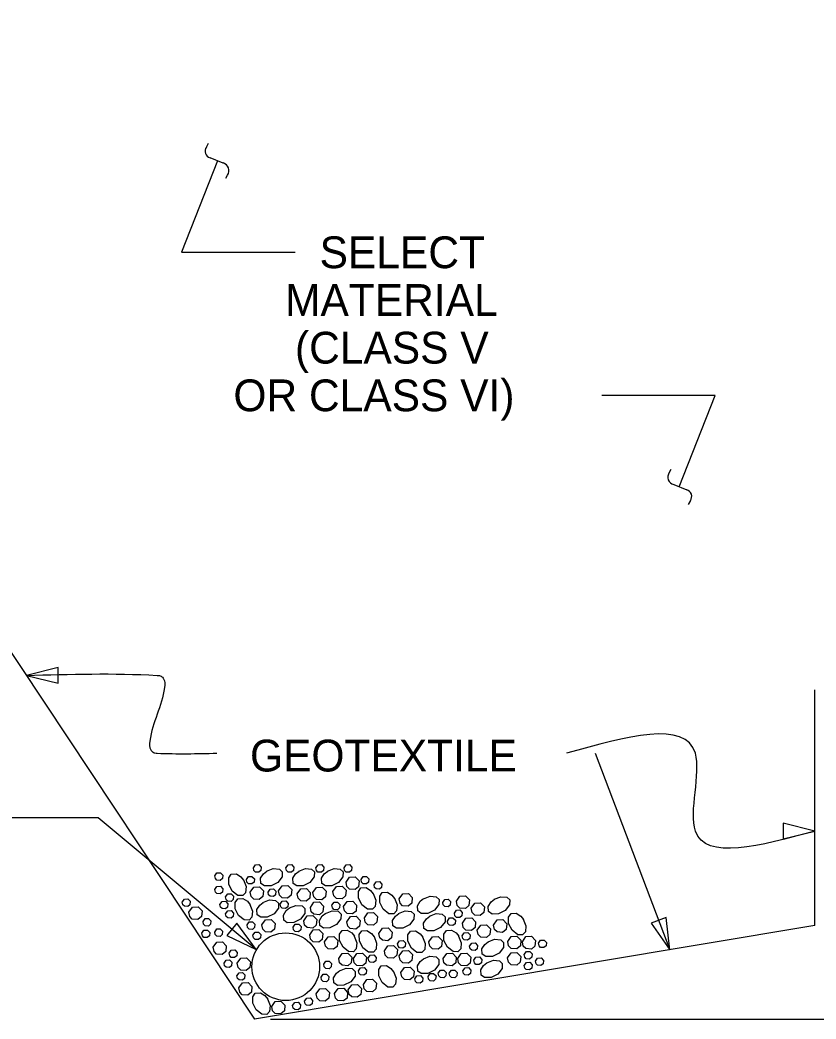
# Model space of a CAD drawing. Extents: x 0 to 2289, y 0 to 839.
# Drawn here: x 591.3 to 622.74, y 50.39 to 89.85 of the extents above; entities that cross this region are included whole.
import ezdxf

# ---------------------------------------------------------------- set-up
doc = ezdxf.new("R2010")
doc.units = 0
for name, color, linetype in [('Dimension Lines', 7, 'Continuous'), ('Mis Beam Bolsters', 7, 'Continuous'), ('Mis Object Lines', 7, 'Continuous'), ('Miscellaneous Lines', 7, 'Continuous'), ('Plot Label', 7, 'Continuous')]:
    doc.layers.add(name, color=color, linetype=linetype)

msp = doc.modelspace()

# ---------------------------------------------------------------- linework, layer by layer
at = {"layer": 'Mis Beam Bolsters'}
for p, q in [((598.664, 84.825), (598.753, 84.987)), ((599.325, 84.2), (598.811, 84.401)), ((599.433, 83.604), (599.504, 83.721)), ((617.013, 72.093), (616.942, 71.976)), ((617.121, 71.497), (617.635, 71.296)), ((617.782, 70.872), (617.693, 70.711))]:
    msp.add_line(p, q, dxfattribs=at)
for points in [[(591.555, 63.963), (592.805, 63.651), (592.805, 64.276)], [(622.7, 57.814), (621.45, 58.127), (621.45, 57.502)], [(600.632, 53.131), (599.872, 54.172), (599.472, 53.691)], [(616.972, 53.125), (616.821, 54.404), (616.236, 54.183)]]:
    msp.add_lwpolyline(points, close=True, dxfattribs=at)
for centre, radius, start, end in [((598.89, 84.664), 0.276, 144.4122, 252.6977), ((599.246, 83.9), 0.311, 325.3437, 75.1426), ((617.2, 71.797), 0.311, 145.3437, 255.1426), ((617.556, 71.033), 0.276, 324.4122, 72.6977)]:
    msp.add_arc(centre, radius, start, end, dxfattribs=at)
at = {"layer": 'Mis Object Lines'}
msp.add_circle((601.8, 52.458), 1.336, dxfattribs=at)
at = {"layer": 'Miscellaneous Lines'}
for p, q in [((563.071, 106.845), (600.57, 50.391)), ((622.7, 54.079), (622.7, 63.393)), ((622.7, 54.079), (600.57, 50.391))]:
    msp.add_line(p, q, dxfattribs=at)
at = {"layer": 'Plot Label'}
for p, q in [((614.023, 60.891), (616.972, 53.125)), ((601.195, 50.391), (630.891, 50.391))]:
    msp.add_line(p, q, dxfattribs=at)
for points in [[(599.104, 84.287), (597.686, 80.673), (602.168, 80.673)], [(617.342, 71.41), (618.76, 75.024), (614.278, 75.024)], [(600.632, 53.131), (594.389, 58.334), (589.586, 58.334)], [(600.522, 56.36), (600.606, 56.48), (600.741, 56.488), (600.834, 56.391), (600.82, 56.255), (600.737, 56.186), (600.605, 56.196), (600.543, 56.256), (600.522, 56.36)], [(601.807, 56.36), (601.892, 56.48), (602.026, 56.488), (602.119, 56.391), (602.105, 56.255), (602.023, 56.186), (601.89, 56.196), (601.828, 56.256), (601.808, 56.36)], [(602.99, 56.36), (603.074, 56.48), (603.208, 56.488), (603.301, 56.391), (603.288, 56.255), (603.205, 56.186), (603.072, 56.196), (603.01, 56.256), (602.99, 56.36)], [(604.104, 56.36), (604.188, 56.48), (604.322, 56.488), (604.415, 56.391), (604.402, 56.255), (604.319, 56.186), (604.186, 56.196), (604.124, 56.256), (604.104, 56.36)], [(598.999, 56.042), (599.083, 56.162), (599.217, 56.169), (599.311, 56.072), (599.297, 55.937), (599.214, 55.868), (599.082, 55.878), (599.019, 55.938), (598.999, 56.042)], [(600.128, 55.884), (600.232, 55.622), (600.211, 55.381), (600.102, 55.267), (599.907, 55.271), (599.685, 55.444), (599.551, 55.713), (599.546, 55.966), (599.647, 56.108), (599.849, 56.121), (600.029, 56.006), (600.134, 55.874)], [(601.045, 56.23), (601.307, 56.334), (601.548, 56.313), (601.662, 56.205), (601.659, 56.009), (601.485, 55.787), (601.217, 55.653), (600.964, 55.649), (600.821, 55.75), (600.808, 55.951), (600.923, 56.131), (601.056, 56.237)], [(602.313, 56.23), (602.575, 56.334), (602.816, 56.313), (602.93, 56.205), (602.927, 56.009), (602.753, 55.787), (602.485, 55.653), (602.232, 55.649), (602.089, 55.75), (602.076, 55.951), (602.191, 56.131), (602.324, 56.237)], [(603.444, 56.23), (603.706, 56.334), (603.947, 56.313), (604.061, 56.205), (604.058, 56.009), (603.884, 55.787), (603.616, 55.653), (603.363, 55.649), (603.22, 55.75), (603.207, 55.951), (603.322, 56.131), (603.455, 56.237)], [(600.248, 55.898), (600.332, 56.017), (600.466, 56.025), (600.56, 55.928), (600.546, 55.793), (600.463, 55.724), (600.331, 55.733), (600.268, 55.794), (600.248, 55.898)], [(601.515, 55.458), (601.656, 55.658), (601.879, 55.67), (602.035, 55.509), (602.012, 55.283), (601.874, 55.168), (601.653, 55.184), (601.549, 55.285), (601.516, 55.458)], [(603.663, 55.429), (603.803, 55.628), (604.027, 55.641), (604.182, 55.48), (604.159, 55.254), (604.021, 55.139), (603.801, 55.155), (603.697, 55.256), (603.663, 55.429)], [(604.182, 55.793), (604.322, 55.992), (604.546, 56.005), (604.701, 55.844), (604.679, 55.618), (604.54, 55.503), (604.32, 55.519), (604.216, 55.62), (604.182, 55.793)], [(604.772, 55.898), (604.856, 56.017), (604.99, 56.025), (605.083, 55.928), (605.07, 55.793), (604.987, 55.724), (604.855, 55.733), (604.792, 55.794), (604.772, 55.898)], [(605.286, 55.692), (605.37, 55.812), (605.504, 55.819), (605.598, 55.723), (605.584, 55.587), (605.501, 55.518), (605.369, 55.528), (605.306, 55.588), (605.286, 55.692)], [(598.999, 55.507), (599.083, 55.627), (599.217, 55.634), (599.311, 55.537), (599.297, 55.402), (599.214, 55.333), (599.082, 55.343), (599.019, 55.403), (598.999, 55.507)], [(599.423, 55.212), (599.507, 55.331), (599.642, 55.339), (599.735, 55.242), (599.721, 55.107), (599.639, 55.038), (599.506, 55.047), (599.444, 55.108), (599.424, 55.212)], [(600.396, 55.403), (600.536, 55.602), (600.76, 55.615), (600.915, 55.454), (600.893, 55.228), (600.754, 55.113), (600.534, 55.129), (600.43, 55.229), (600.396, 55.403)], [(601.102, 55.406), (601.186, 55.525), (601.32, 55.533), (601.413, 55.436), (601.4, 55.301), (601.317, 55.232), (601.185, 55.241), (601.122, 55.302), (601.102, 55.406)], [(602.251, 55.338), (602.391, 55.537), (602.615, 55.55), (602.77, 55.388), (602.748, 55.163), (602.61, 55.048), (602.389, 55.064), (602.285, 55.164), (602.251, 55.338)], [(602.872, 55.392), (603.012, 55.591), (603.236, 55.604), (603.391, 55.442), (603.369, 55.217), (603.231, 55.102), (603.01, 55.118), (602.906, 55.218), (602.872, 55.392)], [(605.251, 55.343), (605.355, 55.081), (605.334, 54.841), (605.226, 54.726), (605.03, 54.73), (604.808, 54.904), (604.674, 55.172), (604.67, 55.425), (604.771, 55.567), (604.972, 55.581), (605.152, 55.465), (605.258, 55.333)], [(606.092, 55.164), (606.196, 54.902), (606.175, 54.661), (606.066, 54.547), (605.871, 54.55), (605.649, 54.724), (605.515, 54.992), (605.51, 55.245), (605.611, 55.387), (605.813, 55.401), (605.993, 55.285), (606.098, 55.153)], [(606.278, 55.138), (606.418, 55.338), (606.642, 55.35), (606.798, 55.189), (606.775, 54.963), (606.637, 54.848), (606.416, 54.864), (606.312, 54.965), (606.279, 55.138)], [(607.236, 55.139), (607.498, 55.243), (607.738, 55.222), (607.853, 55.113), (607.849, 54.918), (607.676, 54.696), (607.407, 54.562), (607.154, 54.558), (607.012, 54.659), (606.999, 54.86), (607.114, 55.04), (607.246, 55.146)], [(608.538, 55.049), (608.678, 55.248), (608.902, 55.261), (609.057, 55.1), (609.035, 54.874), (608.897, 54.759), (608.676, 54.775), (608.572, 54.876), (608.538, 55.049)], [(597.714, 55.011), (597.798, 55.131), (597.932, 55.138), (598.026, 55.042), (598.012, 54.906), (597.929, 54.837), (597.797, 54.847), (597.735, 54.907), (597.714, 55.011)], [(599.202, 54.917), (599.286, 55.036), (599.42, 55.044), (599.514, 54.947), (599.5, 54.812), (599.417, 54.743), (599.285, 54.752), (599.222, 54.813), (599.202, 54.917)], [(600.383, 54.918), (600.487, 54.656), (600.466, 54.415), (600.357, 54.301), (600.162, 54.305), (599.94, 54.478), (599.806, 54.746), (599.802, 54.999), (599.903, 55.142), (600.104, 55.155), (600.284, 55.04), (600.39, 54.907)], [(600.898, 54.991), (601.16, 55.095), (601.401, 55.074), (601.515, 54.965), (601.512, 54.77), (601.338, 54.548), (601.07, 54.414), (600.817, 54.409), (600.675, 54.51), (600.661, 54.712), (600.777, 54.892), (600.909, 54.997)], [(601.579, 54.929), (601.663, 55.049), (601.798, 55.056), (601.891, 54.96), (601.877, 54.824), (601.794, 54.755), (601.662, 54.765), (601.6, 54.825), (601.579, 54.929)], [(601.942, 54.776), (602.204, 54.879), (602.445, 54.859), (602.559, 54.75), (602.556, 54.555), (602.382, 54.333), (602.114, 54.199), (601.861, 54.194), (601.719, 54.295), (601.705, 54.497), (601.821, 54.677), (601.953, 54.782)], [(602.772, 54.801), (602.912, 55), (603.136, 55.013), (603.291, 54.852), (603.269, 54.626), (603.131, 54.511), (602.91, 54.527), (602.806, 54.628), (602.772, 54.801)], [(603.622, 54.883), (603.706, 55.003), (603.84, 55.01), (603.933, 54.914), (603.92, 54.778), (603.837, 54.709), (603.704, 54.719), (603.642, 54.779), (603.622, 54.883)], [(604.081, 54.831), (604.221, 55.031), (604.445, 55.043), (604.6, 54.882), (604.577, 54.656), (604.439, 54.541), (604.219, 54.557), (604.115, 54.658), (604.081, 54.831)], [(607.997, 54.999), (608.081, 55.118), (608.215, 55.126), (608.309, 55.029), (608.295, 54.894), (608.212, 54.825), (608.08, 54.835), (608.017, 54.895), (607.997, 54.999)], [(609.124, 54.772), (609.264, 54.971), (609.488, 54.984), (609.643, 54.823), (609.621, 54.597), (609.483, 54.482), (609.262, 54.498), (609.158, 54.599), (609.124, 54.772)], [(610.029, 55.119), (610.291, 55.223), (610.532, 55.202), (610.646, 55.094), (610.642, 54.898), (610.469, 54.676), (610.2, 54.542), (609.948, 54.538), (609.805, 54.639), (609.792, 54.84), (609.907, 55.021), (610.039, 55.126)], [(597.973, 54.613), (598.113, 54.812), (598.336, 54.825), (598.492, 54.664), (598.469, 54.438), (598.331, 54.323), (598.11, 54.339), (598.007, 54.44), (597.973, 54.613)], [(599.423, 54.548), (599.507, 54.667), (599.642, 54.675), (599.735, 54.578), (599.721, 54.443), (599.639, 54.374), (599.506, 54.383), (599.444, 54.444), (599.424, 54.548)], [(602.508, 54.274), (602.649, 54.473), (602.872, 54.486), (603.028, 54.325), (603.005, 54.099), (602.867, 53.984), (602.646, 54), (602.542, 54.101), (602.509, 54.274)], [(603.366, 54.564), (603.628, 54.668), (603.868, 54.647), (603.983, 54.538), (603.979, 54.343), (603.805, 54.121), (603.537, 53.987), (603.284, 53.982), (603.142, 54.083), (603.128, 54.285), (603.244, 54.465), (603.376, 54.57)], [(604.905, 54.386), (605.045, 54.585), (605.268, 54.598), (605.424, 54.437), (605.401, 54.211), (605.263, 54.096), (605.042, 54.112), (604.938, 54.213), (604.905, 54.386)], [(606.251, 54.558), (606.513, 54.662), (606.754, 54.641), (606.868, 54.532), (606.864, 54.337), (606.691, 54.115), (606.423, 53.981), (606.17, 53.976), (606.027, 54.078), (606.014, 54.279), (606.129, 54.459), (606.262, 54.565)], [(607.476, 54.451), (607.738, 54.555), (607.978, 54.534), (608.093, 54.425), (608.089, 54.23), (607.915, 54.008), (607.647, 53.874), (607.394, 53.87), (607.252, 53.971), (607.238, 54.172), (607.354, 54.352), (607.486, 54.458)], [(608.46, 54.57), (608.544, 54.69), (608.678, 54.698), (608.771, 54.601), (608.758, 54.465), (608.675, 54.397), (608.542, 54.406), (608.48, 54.467), (608.46, 54.57)], [(611.18, 54.336), (611.283, 54.074), (611.263, 53.833), (611.154, 53.719), (610.959, 53.722), (610.737, 53.896), (610.603, 54.164), (610.598, 54.417), (610.699, 54.559), (610.901, 54.573), (611.081, 54.457), (611.186, 54.325)], [(598.534, 54.239), (598.618, 54.359), (598.752, 54.367), (598.846, 54.27), (598.832, 54.134), (598.749, 54.065), (598.617, 54.075), (598.555, 54.135), (598.534, 54.239)], [(600.272, 54.105), (600.356, 54.224), (600.49, 54.232), (600.584, 54.135), (600.57, 54), (600.487, 53.931), (600.355, 53.94), (600.292, 54.001), (600.272, 54.105)], [(600.856, 54.113), (600.996, 54.312), (601.22, 54.325), (601.375, 54.164), (601.353, 53.938), (601.215, 53.823), (600.994, 53.839), (600.89, 53.94), (600.856, 54.113)], [(602.092, 54.013), (602.176, 54.132), (602.31, 54.14), (602.403, 54.043), (602.39, 53.908), (602.307, 53.839), (602.174, 53.849), (602.112, 53.909), (602.092, 54.013)], [(604.213, 54.235), (604.353, 54.434), (604.576, 54.447), (604.732, 54.286), (604.709, 54.06), (604.571, 53.945), (604.35, 53.961), (604.246, 54.062), (604.213, 54.235)], [(608.186, 54.262), (608.27, 54.382), (608.404, 54.389), (608.497, 54.293), (608.484, 54.157), (608.401, 54.088), (608.268, 54.098), (608.206, 54.158), (608.186, 54.262)], [(608.778, 54.175), (608.918, 54.374), (609.142, 54.387), (609.297, 54.226), (609.275, 54), (609.137, 53.885), (608.916, 53.901), (608.812, 54.002), (608.778, 54.175)], [(609.364, 53.898), (609.504, 54.097), (609.728, 54.11), (609.883, 53.949), (609.861, 53.723), (609.722, 53.608), (609.502, 53.624), (609.398, 53.725), (609.364, 53.898)], [(610.008, 54.104), (610.148, 54.303), (610.371, 54.316), (610.527, 54.154), (610.504, 53.929), (610.366, 53.814), (610.145, 53.83), (610.042, 53.93), (610.008, 54.104)], [(598.486, 53.78), (598.57, 53.9), (598.704, 53.907), (598.798, 53.811), (598.784, 53.675), (598.701, 53.606), (598.569, 53.616), (598.506, 53.676), (598.486, 53.78)], [(598.996, 53.828), (599.08, 53.948), (599.215, 53.955), (599.308, 53.859), (599.294, 53.723), (599.211, 53.654), (599.079, 53.664), (599.017, 53.724), (598.996, 53.828)], [(600.504, 53.701), (600.588, 53.821), (600.722, 53.828), (600.815, 53.732), (600.802, 53.596), (600.719, 53.527), (600.586, 53.537), (600.524, 53.597), (600.504, 53.701)], [(602.746, 53.712), (602.886, 53.911), (603.11, 53.924), (603.266, 53.763), (603.243, 53.537), (603.105, 53.422), (602.884, 53.438), (602.78, 53.539), (602.747, 53.712)], [(604.504, 53.667), (604.608, 53.405), (604.587, 53.165), (604.478, 53.05), (604.283, 53.054), (604.061, 53.228), (603.927, 53.496), (603.923, 53.749), (604.024, 53.891), (604.225, 53.905), (604.405, 53.789), (604.511, 53.657)], [(605.285, 53.648), (605.389, 53.386), (605.368, 53.146), (605.259, 53.031), (605.064, 53.035), (604.842, 53.208), (604.708, 53.477), (604.703, 53.73), (604.805, 53.872), (605.006, 53.885), (605.186, 53.77), (605.292, 53.638)], [(605.478, 53.775), (605.618, 53.975), (605.842, 53.987), (605.997, 53.826), (605.975, 53.6), (605.836, 53.485), (605.616, 53.501), (605.512, 53.602), (605.478, 53.775)], [(607.203, 53.633), (607.307, 53.371), (607.286, 53.131), (607.177, 53.016), (606.982, 53.02), (606.76, 53.194), (606.626, 53.462), (606.621, 53.715), (606.723, 53.857), (606.924, 53.871), (607.104, 53.755), (607.21, 53.623)], [(608.626, 53.667), (608.73, 53.405), (608.709, 53.165), (608.601, 53.05), (608.405, 53.054), (608.183, 53.228), (608.049, 53.496), (608.045, 53.749), (608.146, 53.891), (608.347, 53.905), (608.528, 53.789), (608.633, 53.657)], [(608.768, 53.679), (608.852, 53.799), (608.986, 53.807), (609.08, 53.71), (609.066, 53.574), (608.983, 53.505), (608.851, 53.515), (608.788, 53.576), (608.768, 53.679)], [(610.568, 53.454), (610.708, 53.653), (610.932, 53.666), (611.087, 53.505), (611.065, 53.279), (610.927, 53.164), (610.706, 53.18), (610.602, 53.281), (610.568, 53.454)], [(598.932, 53.23), (599.072, 53.43), (599.296, 53.442), (599.451, 53.281), (599.429, 53.055), (599.291, 52.94), (599.07, 52.956), (598.966, 53.057), (598.932, 53.23)], [(603.332, 53.435), (603.472, 53.634), (603.696, 53.647), (603.851, 53.486), (603.829, 53.26), (603.691, 53.145), (603.47, 53.161), (603.366, 53.262), (603.332, 53.435)], [(605.693, 53.082), (605.834, 53.282), (606.057, 53.294), (606.213, 53.133), (606.19, 52.907), (606.052, 52.792), (605.831, 52.808), (605.727, 52.909), (605.694, 53.082)], [(606.214, 53.366), (606.298, 53.485), (606.432, 53.493), (606.525, 53.396), (606.512, 53.261), (606.429, 53.192), (606.296, 53.202), (606.234, 53.262), (606.214, 53.366)], [(607.455, 53.435), (607.595, 53.634), (607.818, 53.647), (607.974, 53.486), (607.951, 53.26), (607.813, 53.145), (607.592, 53.161), (607.488, 53.262), (607.455, 53.435)], [(609.059, 53.268), (609.143, 53.388), (609.278, 53.395), (609.371, 53.299), (609.357, 53.163), (609.275, 53.094), (609.142, 53.104), (609.08, 53.164), (609.06, 53.268)], [(609.787, 53.436), (610.049, 53.54), (610.29, 53.519), (610.404, 53.41), (610.4, 53.215), (610.227, 52.993), (609.959, 52.859), (609.706, 52.854), (609.563, 52.955), (609.55, 53.157), (609.665, 53.337), (609.798, 53.443)], [(611.144, 53.446), (611.284, 53.645), (611.508, 53.658), (611.664, 53.496), (611.641, 53.271), (611.503, 53.156), (611.282, 53.172), (611.178, 53.272), (611.145, 53.446)], [(611.782, 53.384), (611.866, 53.504), (612, 53.511), (612.093, 53.415), (612.08, 53.279), (611.997, 53.21), (611.864, 53.22), (611.802, 53.28), (611.782, 53.384)], [(599.565, 52.991), (599.649, 53.11), (599.783, 53.118), (599.877, 53.021), (599.863, 52.886), (599.78, 52.817), (599.648, 52.826), (599.585, 52.887), (599.565, 52.991)], [(603.893, 52.786), (604.033, 52.985), (604.256, 52.998), (604.412, 52.837), (604.389, 52.611), (604.251, 52.496), (604.03, 52.512), (603.927, 52.613), (603.893, 52.786)], [(604.469, 52.777), (604.609, 52.977), (604.833, 52.989), (604.988, 52.828), (604.965, 52.602), (604.827, 52.487), (604.607, 52.503), (604.503, 52.604), (604.469, 52.777)], [(605.055, 52.797), (605.139, 52.916), (605.273, 52.924), (605.367, 52.827), (605.353, 52.692), (605.27, 52.623), (605.138, 52.632), (605.075, 52.693), (605.055, 52.797)], [(606.285, 52.884), (606.425, 53.084), (606.649, 53.097), (606.804, 52.935), (606.782, 52.709), (606.644, 52.595), (606.423, 52.611), (606.319, 52.711), (606.285, 52.884)], [(608.015, 52.786), (608.155, 52.985), (608.379, 52.998), (608.534, 52.837), (608.512, 52.611), (608.374, 52.496), (608.153, 52.512), (608.049, 52.613), (608.015, 52.786)], [(608.591, 52.777), (608.731, 52.977), (608.955, 52.989), (609.11, 52.828), (609.088, 52.602), (608.95, 52.487), (608.729, 52.503), (608.625, 52.604), (608.591, 52.777)], [(610.563, 52.807), (610.703, 53.006), (610.926, 53.019), (611.082, 52.858), (611.059, 52.632), (610.921, 52.517), (610.7, 52.533), (610.597, 52.634), (610.563, 52.807)], [(611.217, 52.933), (611.301, 53.053), (611.435, 53.061), (611.529, 52.964), (611.515, 52.828), (611.432, 52.759), (611.3, 52.769), (611.237, 52.829), (611.217, 52.933)], [(599.365, 52.6), (599.449, 52.72), (599.583, 52.727), (599.676, 52.631), (599.663, 52.495), (599.58, 52.426), (599.447, 52.436), (599.385, 52.496), (599.365, 52.6)], [(599.884, 52.595), (600.024, 52.794), (600.247, 52.807), (600.403, 52.646), (600.38, 52.42), (600.242, 52.305), (600.021, 52.321), (599.917, 52.422), (599.884, 52.595)], [(603.3, 52.552), (603.384, 52.671), (603.518, 52.679), (603.612, 52.582), (603.598, 52.447), (603.515, 52.378), (603.383, 52.387), (603.32, 52.448), (603.3, 52.552)], [(606.051, 52.267), (606.155, 52.005), (606.134, 51.765), (606.025, 51.65), (605.83, 51.654), (605.608, 51.827), (605.474, 52.096), (605.47, 52.349), (605.571, 52.491), (605.772, 52.504), (605.952, 52.389), (606.058, 52.257)], [(607.234, 52.768), (607.496, 52.871), (607.736, 52.851), (607.851, 52.742), (607.847, 52.547), (607.674, 52.325), (607.405, 52.19), (607.152, 52.186), (607.01, 52.287), (606.997, 52.489), (607.112, 52.669), (607.244, 52.774)], [(609.228, 52.716), (609.312, 52.835), (609.447, 52.843), (609.54, 52.746), (609.526, 52.611), (609.444, 52.542), (609.311, 52.551), (609.249, 52.612), (609.229, 52.716)], [(609.736, 52.61), (609.998, 52.714), (610.239, 52.693), (610.353, 52.584), (610.349, 52.389), (610.176, 52.167), (609.908, 52.033), (609.655, 52.028), (609.512, 52.129), (609.499, 52.331), (609.614, 52.511), (609.747, 52.616)], [(611.217, 52.505), (611.301, 52.625), (611.435, 52.632), (611.529, 52.536), (611.515, 52.4), (611.432, 52.331), (611.3, 52.341), (611.237, 52.401), (611.217, 52.505)], [(611.663, 52.676), (611.747, 52.796), (611.881, 52.804), (611.974, 52.707), (611.961, 52.571), (611.878, 52.502), (611.745, 52.512), (611.683, 52.572), (611.663, 52.676)], [(599.873, 52.1), (599.958, 52.219), (600.092, 52.227), (600.185, 52.13), (600.171, 51.995), (600.089, 51.926), (599.956, 51.935), (599.894, 51.996), (599.874, 52.1)], [(603.194, 52.039), (603.278, 52.158), (603.412, 52.166), (603.505, 52.069), (603.492, 51.934), (603.409, 51.865), (603.276, 51.874), (603.214, 51.935), (603.194, 52.039)], [(603.924, 52.299), (604.186, 52.403), (604.427, 52.383), (604.541, 52.274), (604.538, 52.078), (604.364, 51.857), (604.096, 51.722), (603.843, 51.718), (603.701, 51.819), (603.687, 52.021), (603.803, 52.201), (603.935, 52.306)], [(604.673, 52.295), (604.757, 52.415), (604.891, 52.423), (604.984, 52.326), (604.971, 52.19), (604.888, 52.121), (604.755, 52.131), (604.693, 52.191), (604.673, 52.295)], [(606.348, 52.229), (606.488, 52.428), (606.711, 52.441), (606.867, 52.28), (606.844, 52.054), (606.706, 51.939), (606.485, 51.955), (606.381, 52.056), (606.348, 52.229)], [(606.898, 51.979), (606.982, 52.099), (607.117, 52.106), (607.21, 52.01), (607.196, 51.874), (607.113, 51.805), (606.981, 51.815), (606.919, 51.875), (606.898, 51.979)], [(607.422, 52.066), (607.506, 52.185), (607.641, 52.193), (607.734, 52.096), (607.72, 51.961), (607.637, 51.892), (607.505, 51.901), (607.443, 51.962), (607.422, 52.066)], [(607.825, 52.197), (607.909, 52.316), (608.043, 52.324), (608.137, 52.227), (608.123, 52.092), (608.04, 52.023), (607.908, 52.033), (607.846, 52.093), (607.825, 52.197)], [(608.259, 52.197), (608.343, 52.316), (608.478, 52.324), (608.571, 52.227), (608.557, 52.092), (608.474, 52.023), (608.342, 52.033), (608.28, 52.093), (608.259, 52.197)], [(608.795, 52.295), (608.879, 52.415), (609.013, 52.423), (609.106, 52.326), (609.093, 52.19), (609.01, 52.121), (608.878, 52.131), (608.815, 52.191), (608.795, 52.295)], [(599.946, 51.621), (600.086, 51.821), (600.31, 51.833), (600.465, 51.672), (600.443, 51.446), (600.304, 51.331), (600.084, 51.347), (599.98, 51.448), (599.946, 51.621)], [(604.268, 51.539), (604.408, 51.738), (604.631, 51.751), (604.787, 51.59), (604.764, 51.364), (604.626, 51.249), (604.405, 51.265), (604.301, 51.366), (604.268, 51.539)], [(604.867, 51.758), (605.007, 51.957), (605.231, 51.97), (605.386, 51.809), (605.363, 51.583), (605.225, 51.468), (605.005, 51.484), (604.901, 51.585), (604.867, 51.758)], [(601.079, 51.192), (601.183, 50.93), (601.162, 50.689), (601.053, 50.575), (600.858, 50.579), (600.636, 50.752), (600.502, 51.02), (600.497, 51.273), (600.598, 51.416), (600.8, 51.429), (600.98, 51.314), (601.086, 51.181)], [(603.002, 51.385), (603.142, 51.584), (603.365, 51.597), (603.521, 51.436), (603.498, 51.21), (603.36, 51.095), (603.139, 51.111), (603.036, 51.212), (603.002, 51.385)], [(603.724, 51.393), (603.864, 51.592), (604.088, 51.605), (604.243, 51.444), (604.221, 51.218), (604.083, 51.103), (603.862, 51.119), (603.758, 51.22), (603.724, 51.393)], [(601.247, 50.884), (601.387, 51.084), (601.611, 51.096), (601.766, 50.935), (601.744, 50.709), (601.606, 50.594), (601.385, 50.61), (601.281, 50.711), (601.247, 50.884)], [(602.071, 50.926), (602.155, 51.046), (602.289, 51.054), (602.382, 50.957), (602.369, 50.821), (602.286, 50.752), (602.153, 50.762), (602.091, 50.822), (602.071, 50.926)], [(602.542, 51.099), (602.626, 51.218), (602.76, 51.226), (602.853, 51.129), (602.84, 50.994), (602.757, 50.925), (602.624, 50.934), (602.562, 50.995), (602.542, 51.099)]]:
    msp.add_lwpolyline(points, dxfattribs=at)
for points in [[(591.555, 63.963), (596.721, 63.963), (596.808, 63.954), (596.879, 63.929), (596.973, 63.831), (597.009, 63.483), (596.721, 62.427), (596.433, 61.371), (596.469, 61.023), (596.564, 60.926), (596.634, 60.9), (596.721, 60.891), (599.075, 60.891)], [(622.7, 57.814), (617.977, 57.814), (617.977, 60.891), (612.891, 60.891)]]:
    msp.add_spline(points, degree=3, dxfattribs=at)

# ---------------------------------------------------------------- texts
at = {"layer": 'Dimension Lines'}
for s, height, p in [('SELECT', 1.2554, (603.137, 80.046)), ('MATERIAL', 1.2554, (601.773, 78.162)), ('(CLASS V', 1.2554, (602.163, 76.279)), ('OR CLASS VI)', 1.25543, (599.732, 74.396)), ('GEOTEXTILE', 1.2554, (600.388, 60.168))]:
    msp.add_text(s, height=height, dxfattribs=at).set_placement(p)

doc.saveas('drawing.dxf')
